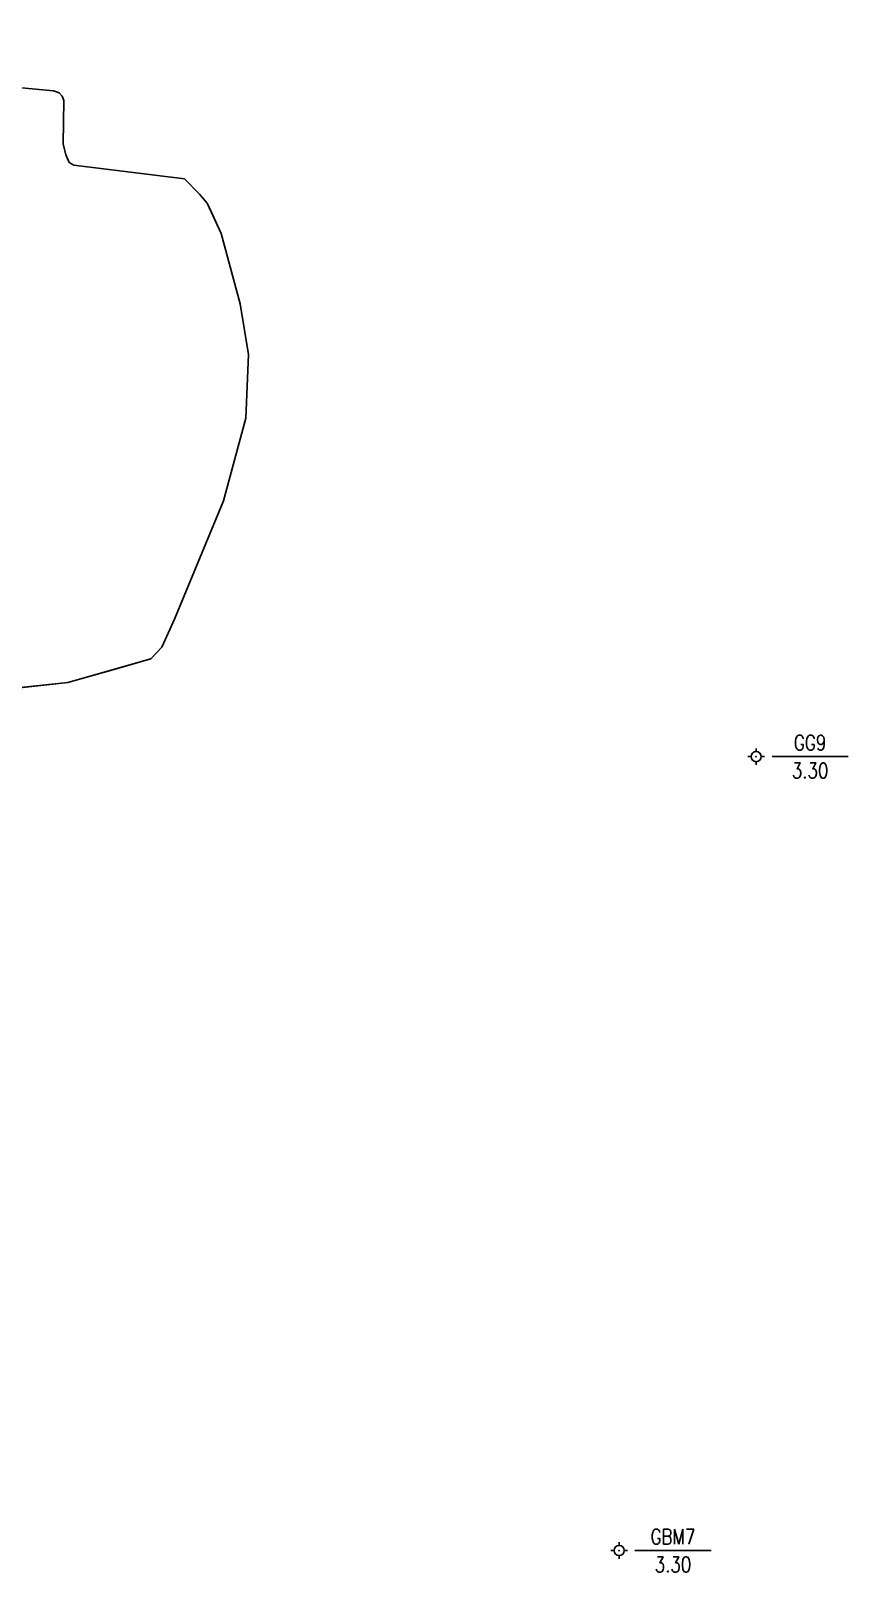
# Model space of a CAD drawing. Extents: x 500064 to 501389, y 2542464 to 2545400.
# Drawn here: x 500915.8 to 500980.2, y 2543566.2 to 2543687.8 of the extents above; entities that cross this region are included whole.
import ezdxf
from ezdxf.enums import TextEntityAlignment as Align

# ---------------------------------------------------------------- set-up
doc = ezdxf.new("R2010")
doc.units = 0
doc.header["$LTSCALE"] = 0.5
doc.layers.get('0').update_dxf_attribs({"linetype": 'CONTINUOUS', "lineweight": 5})
doc.layers.add('地形图', color=8, linetype='CONTINUOUS')
doc.styles.add('HZ', font='romans.shx', dxfattribs={"width": 0.8, "bigfont": 'hztxt.shx'})

# ---------------------------------------------------------------- blocks, each defined once
blk = doc.blocks.new('gc116')
for p, q in [((-1.3, 0), (-0.8, 0)), ((0, 1.3), (0, 0.8)), ((1.3, 0), (0.8, 0)), ((0, -1.3), (0, -0.8))]:
    blk.add_line(p, q)
blk.add_circle((0, 0), 0.8)
blk.add_point((0, 0))

msp = doc.modelspace()

# ---------------------------------------------------------------- linework, layer by layer
at = {"layer": '地形图', "linetype": 'Continuous'}
for p, q in [((500974.24, 2543630.55), (500980.24, 2543630.55)), ((500963.44, 2543567.95), (500969.44, 2543567.95))]:
    msp.add_line(p, q, dxfattribs=at)
at = {"layer": '地形图'}
for points in [[(500914.25, 2543635.9), (500918.76, 2543636.4), (500925.29, 2543638.25), (500926.16, 2543639.19), (500927.15, 2543641.39), (500927.92, 2543643.24), (500931.02, 2543650.72), (500932.79, 2543657.24), (500932.99, 2543662.25), (500932.32, 2543666.25), (500930.84, 2543671.8), (500929.72, 2543674.2), (500929.13, 2543674.9), (500927.94, 2543676.1), (500919.22, 2543677.19), (500918.87, 2543677.41), (500918.59, 2543677.99), (500918.38, 2543678.87), (500918.43, 2543682.28), (500918.3, 2543682.63), (500918.06, 2543682.89), (500917.62, 2543683.05), (500867.11, 2543687.78)], [(500914.25, 2543635.91), (500918.76, 2543636.4), (500922.49, 2543637.46), (500925.29, 2543638.25), (500926.16, 2543639.19), (500927.15, 2543641.39), (500927.92, 2543643.24), (500931.02, 2543650.72), (500932.79, 2543657.24), (500932.99, 2543662.25), (500932.32, 2543666.25), (500930.84, 2543671.81), (500929.85, 2543673.93), (500929.72, 2543674.2), (500929.13, 2543674.9), (500927.94, 2543676.1), (500919.22, 2543677.19), (500918.87, 2543677.41), (500918.6, 2543677.99), (500918.38, 2543678.87), (500918.43, 2543682.28), (500918.3, 2543682.63), (500918.06, 2543682.89), (500917.62, 2543683.05), (500867.11, 2543687.78)]]:
    msp.add_lwpolyline(points, dxfattribs=at)

# ---------------------------------------------------------------- block references
at = {"layer": '地形图', "linetype": 'Continuous', "xscale": 0.5, "yscale": 0.5}
for p in [(500972.99, 2543630.55, 3.3), (500962.19, 2543567.95, 3.3)]:
    msp.add_blockref('gc116', p, dxfattribs=at)

# ---------------------------------------------------------------- texts
at = {"layer": '地形图', "linetype": 'Continuous', "style": 'HZ', "width": 0.8}
for s, p in [('GG9', (500977.24, 2543631.65)), ('3.30', (500977.24, 2543629.45)), ('GBM7', (500966.44, 2543569.05)), ('3.30', (500966.44, 2543566.85))]:
    msp.add_text(s, height=1.2, dxfattribs=at).set_placement(p, align=Align.MIDDLE)

doc.saveas('drawing.dxf')
